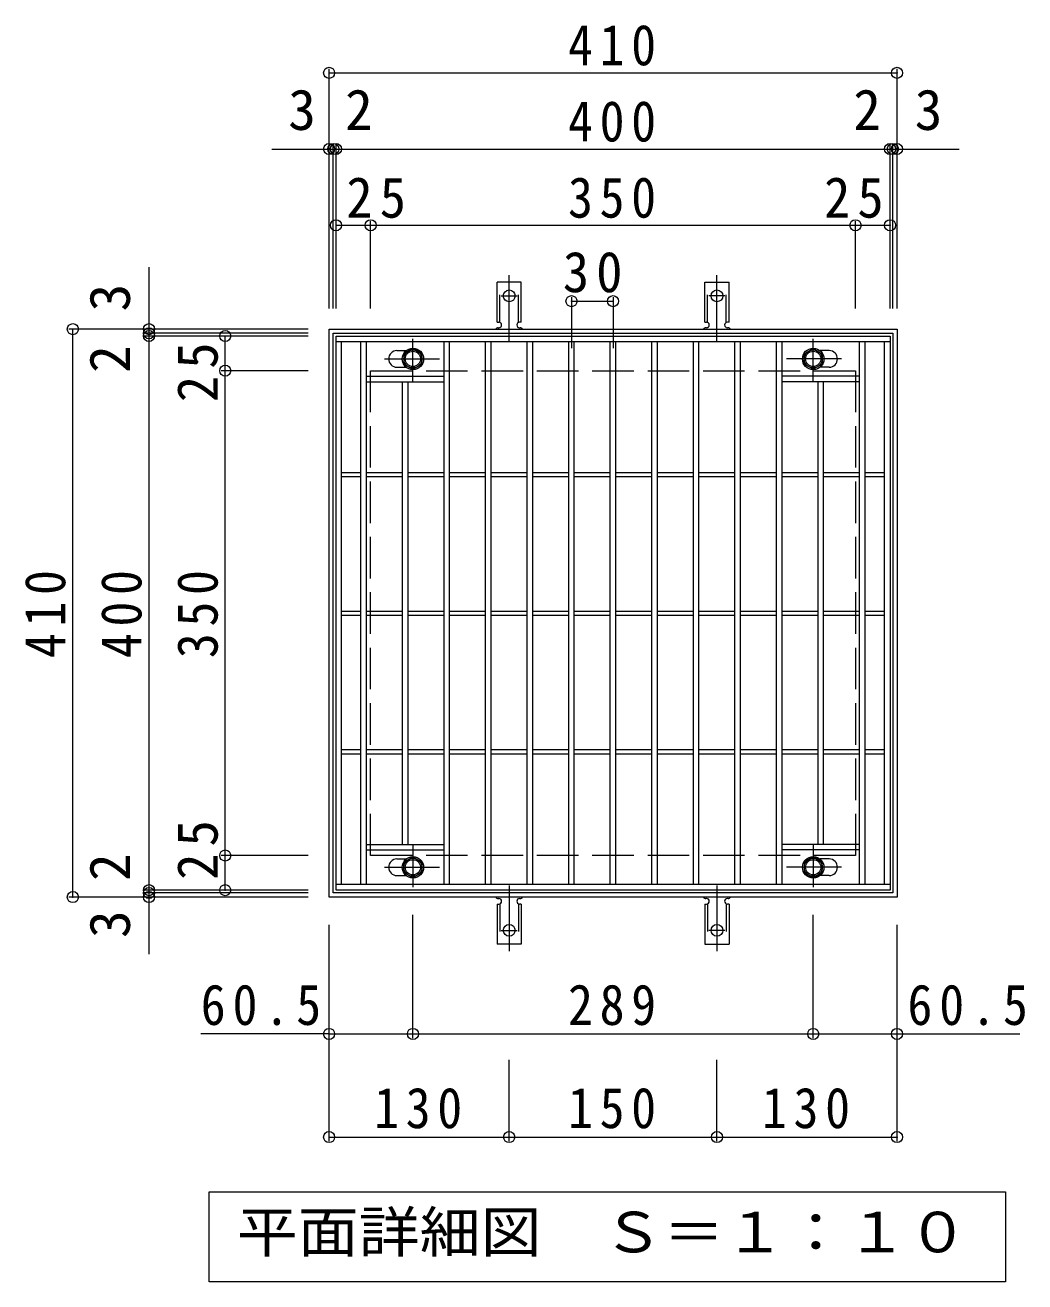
# Model space of a CAD drawing. Units: millimetres at full size, sheet at 1:10; some dimension numbers follow another scale. Extents: x -1436 to 1795, y -1374 to 1291.
# Drawn here: x -402 to 319, y 384 to 1291 of the extents above; entities that cross this region are included whole.
import ezdxf
from ezdxf.enums import TextEntityAlignment as Align

# ---------------------------------------------------------------- set-up
doc = ezdxf.new("R2010")
doc.units = ezdxf.units.MM
doc.header["$LTSCALE"] = 10
doc.header["$PDMODE"] = 32
doc.header["$PDSIZE"] = 8
for name, pattern in [('CHAIN1', [8, 5, -1, 1, -1]), ('CHAIN2', [12, 9, -1, 1, -1]), ('DASHED2', [3, 2, -1]), ('DASHED3', [4, 3, -1])]:
    doc.linetypes.add(name, pattern=pattern)
for name, color, linetype, lineweight in [('C-1', 2, 'Continuous', 9), ('C-2', 3, 'Continuous', 9), ('C-4', 7, 'Continuous', 9), ('C-5', 7, 'Continuous', 9), ('C-8', 4, 'Continuous', 9), ('C-A', 3, 'Continuous', 9)]:
    doc.layers.add(name, color=color, linetype=linetype, lineweight=lineweight)
doc.styles.add('ＭＳ ゴシック', font='')
doc.styles.get('ＭＳ ゴシック').set_extended_font_data('MS Gothic')

msp = doc.modelspace()

# ---------------------------------------------------------------- linework, layer by layer
at = {"layer": 'C-1'}
for points in [[(-182.8, 661.88), (-182.8, 1071.88), (227.2, 1071.88), (227.2, 661.88)], [(-179.8, 664.88), (-179.8, 1068.88), (224.2, 1068.88), (224.2, 664.88)]]:
    msp.add_lwpolyline(points, close=True, dxfattribs=at)
at = {"layer": 'C-1', "linetype": 'DASHED3'}
msp.add_lwpolyline([(-152.8, 691.88), (-152.8, 1041.88), (197.2, 1041.88), (197.2, 691.88)], close=True, dxfattribs=at)
at = {"layer": 'C-2'}
for p, q in [((-177.8, 1062.88), (222.2, 1062.88)), ((-173.8, 670.88), (-173.8, 1062.88)), ((-159.8, 670.88), (-159.8, 1062.88)), ((-155.8, 670.88), (-155.8, 1062.88)), ((-99.8, 670.88), (-99.8, 1062.88)), ((-95.8, 670.88), (-95.8, 1062.88)), ((-69.8, 670.88), (-69.8, 1062.88)), ((-65.8, 670.88), (-65.8, 1062.88)), ((-39.8, 670.88), (-39.8, 1062.88)), ((-35.8, 670.88), (-35.8, 1062.88)), ((-9.8, 670.88), (-9.8, 1062.88)), ((-5.8, 670.88), (-5.8, 1062.88)), ((20.2, 670.88), (20.2, 1062.88)), ((24.2, 670.88), (24.2, 1062.88)), ((50.2, 670.88), (50.2, 1062.88)), ((54.2, 670.88), (54.2, 1062.88)), ((80.2, 670.88), (80.2, 1062.88)), ((84.2, 670.88), (84.2, 1062.88)), ((110.2, 670.88), (110.2, 1062.88)), ((114.2, 670.88), (114.2, 1062.88)), ((140.2, 670.88), (140.2, 1062.88)), ((144.2, 670.88), (144.2, 1062.88)), ((200.2, 670.88), (200.2, 1062.88)), ((204.2, 670.88), (204.2, 1062.88)), ((218.2, 670.88), (218.2, 1062.88)), ((-133.8, 1056.38), (-127.21, 1056.38)), ((178.2, 1056.38), (171.6, 1056.38)), ((-133.8, 1044.38), (-127.21, 1044.38)), ((178.2, 1044.38), (171.6, 1044.38)), ((-155.8, 1037.88), (-99.8, 1037.88)), ((200.2, 1037.88), (144.2, 1037.88)), ((-155.8, 1033.88), (-99.8, 1033.88)), ((-129.8, 699.88), (-129.8, 1033.88)), ((-125.8, 699.88), (-125.8, 1033.88)), ((200.2, 1033.88), (144.2, 1033.88)), ((170.2, 699.88), (170.2, 1033.88)), ((174.2, 699.88), (174.2, 1033.88)), ((-173.8, 968.38), (-159.8, 968.38)), ((-173.8, 965.38), (-159.8, 965.38)), ((-155.8, 968.38), (-129.8, 968.38)), ((-155.8, 965.38), (-129.8, 965.38)), ((-125.8, 968.38), (-99.8, 968.38)), ((-125.8, 965.38), (-99.8, 965.38)), ((-95.8, 968.38), (-69.8, 968.38)), ((-95.8, 965.38), (-69.8, 965.38)), ((-65.8, 968.38), (-39.8, 968.38)), ((-65.8, 965.38), (-39.8, 965.38)), ((-35.8, 968.38), (-9.8, 968.38)), ((-35.8, 965.38), (-9.8, 965.38)), ((-5.8, 968.38), (20.2, 968.38)), ((-5.8, 965.38), (20.2, 965.38)), ((24.2, 968.38), (50.2, 968.38)), ((24.2, 965.38), (50.2, 965.38)), ((54.2, 968.38), (80.2, 968.38)), ((54.2, 965.38), (80.2, 965.38)), ((84.2, 968.38), (110.2, 968.38)), ((84.2, 965.38), (110.2, 965.38)), ((114.2, 968.38), (140.2, 968.38)), ((114.2, 965.38), (140.2, 965.38)), ((144.2, 968.38), (170.2, 968.38)), ((144.2, 965.38), (170.2, 965.38)), ((174.2, 968.38), (200.2, 968.38)), ((174.2, 965.38), (200.2, 965.38)), ((204.2, 968.38), (218.2, 968.38)), ((204.2, 965.38), (218.2, 965.38)), ((-173.8, 868.38), (-159.8, 868.38)), ((-173.8, 865.38), (-159.8, 865.38)), ((-155.8, 868.38), (-129.8, 868.38)), ((-155.8, 865.38), (-129.8, 865.38)), ((-125.8, 868.38), (-99.8, 868.38)), ((-125.8, 865.38), (-99.8, 865.38)), ((-95.8, 868.38), (-69.8, 868.38)), ((-95.8, 865.38), (-69.8, 865.38)), ((-65.8, 868.38), (-39.8, 868.38)), ((-65.8, 865.38), (-39.8, 865.38)), ((-35.8, 868.38), (-9.8, 868.38)), ((-35.8, 865.38), (-9.8, 865.38)), ((-5.8, 868.38), (20.2, 868.38)), ((-5.8, 865.38), (20.2, 865.38)), ((24.2, 868.38), (50.2, 868.38)), ((24.2, 865.38), (50.2, 865.38)), ((54.2, 868.38), (80.2, 868.38)), ((54.2, 865.38), (80.2, 865.38)), ((84.2, 868.38), (110.2, 868.38)), ((84.2, 865.38), (110.2, 865.38)), ((114.2, 868.38), (140.2, 868.38)), ((114.2, 865.38), (140.2, 865.38)), ((144.2, 868.38), (170.2, 868.38)), ((144.2, 865.38), (170.2, 865.38)), ((174.2, 868.38), (200.2, 868.38)), ((174.2, 865.38), (200.2, 865.38)), ((204.2, 868.38), (218.2, 868.38)), ((204.2, 865.38), (218.2, 865.38)), ((-173.8, 768.38), (-159.8, 768.38)), ((-173.8, 765.38), (-159.8, 765.38)), ((-155.8, 768.38), (-129.8, 768.38)), ((-155.8, 765.38), (-129.8, 765.38)), ((-125.8, 768.38), (-99.8, 768.38)), ((-125.8, 765.38), (-99.8, 765.38)), ((-95.8, 768.38), (-69.8, 768.38)), ((-95.8, 765.38), (-69.8, 765.38)), ((-65.8, 768.38), (-39.8, 768.38)), ((-65.8, 765.38), (-39.8, 765.38)), ((-35.8, 768.38), (-9.8, 768.38)), ((-35.8, 765.38), (-9.8, 765.38)), ((-5.8, 768.38), (20.2, 768.38)), ((-5.8, 765.38), (20.2, 765.38)), ((24.2, 768.38), (50.2, 768.38)), ((24.2, 765.38), (50.2, 765.38)), ((54.2, 768.38), (80.2, 768.38)), ((54.2, 765.38), (80.2, 765.38)), ((84.2, 768.38), (110.2, 768.38)), ((84.2, 765.38), (110.2, 765.38)), ((114.2, 768.38), (140.2, 768.38)), ((114.2, 765.38), (140.2, 765.38)), ((144.2, 768.38), (170.2, 768.38)), ((144.2, 765.38), (170.2, 765.38)), ((174.2, 768.38), (200.2, 768.38)), ((174.2, 765.38), (200.2, 765.38)), ((204.2, 768.38), (218.2, 768.38)), ((204.2, 765.38), (218.2, 765.38)), ((-155.8, 699.88), (-99.8, 699.88)), ((200.2, 699.88), (144.2, 699.88)), ((-155.8, 695.88), (-99.8, 695.88)), ((200.2, 695.88), (144.2, 695.88)), ((-133.8, 689.38), (-127.21, 689.38)), ((178.2, 689.38), (171.6, 689.38)), ((-133.8, 677.38), (-127.21, 677.38)), ((178.2, 677.38), (171.6, 677.38)), ((222.2, 670.88), (-177.8, 670.88))]:
    msp.add_line(p, q, dxfattribs=at)
msp.add_lwpolyline([(-177.8, 666.88), (-177.8, 1066.88), (222.2, 1066.88), (222.2, 666.88)], close=True, dxfattribs=at)
for centre, start, end in [((-133.8, 1050.38), 90, 270), ((178.2, 1050.38), 270, 90), ((-133.8, 683.38), 90, 270), ((178.2, 683.38), 270, 90)]:
    msp.add_arc(centre, 6, start, end, dxfattribs=at)
at = {"layer": 'C-4'}
for p, q in [((-182.8, 1086.88), (-182.8, 1259.88)), ((-182.8, 1256.88), (227.2, 1256.88)), ((227.2, 1086.88), (227.2, 1259.88)), ((-224.12, 1201.88), (271.95, 1201.88)), ((-179.8, 1086.88), (-179.8, 1204.88)), ((-177.8, 1086.88), (-177.8, 1204.88)), ((222.2, 1086.88), (222.2, 1204.88)), ((224.2, 1086.88), (224.2, 1204.88)), ((-177.8, 1146.88), (222.2, 1146.88)), ((-152.8, 1086.88), (-152.8, 1149.88)), ((197.2, 1086.88), (197.2, 1149.88)), ((-312.8, 620.56), (-312.8, 1116.63)), ((-7.8, 1095.07), (-7.8, 1058.03)), ((-7.8, 1092.07), (22.2, 1092.07)), ((22.2, 1095.07), (22.2, 1058.03)), ((-197.8, 1071.88), (-370.8, 1071.88)), ((-367.8, 661.88), (-367.8, 1071.88)), ((-197.8, 1068.88), (-315.8, 1068.88)), ((-197.8, 1066.88), (-315.8, 1066.88)), ((-257.8, 666.88), (-257.8, 1066.88)), ((-197.8, 1041.88), (-260.8, 1041.88)), ((-197.8, 691.88), (-260.8, 691.88)), ((-197.8, 666.88), (-315.8, 666.88)), ((-197.8, 664.88), (-315.8, 664.88)), ((-197.8, 661.88), (-370.8, 661.88)), ((-122.3, 560.11), (-122.3, 649)), ((166.7, 560.11), (166.7, 649)), ((-182.8, 485.62), (-182.8, 641.88)), ((227.2, 485.62), (227.2, 641.88)), ((-182.8, 563.11), (-275.48, 563.11)), ((-182.8, 563.11), (-122.3, 563.11)), ((-122.3, 563.11), (166.7, 563.11)), ((166.7, 563.11), (227.2, 563.11)), ((227.2, 563.11), (315.75, 563.11)), ((-52.8, 485.62), (-52.8, 544.33)), ((97.2, 485.62), (97.2, 544.33)), ((-182.8, 488.62), (-52.8, 488.62)), ((-52.8, 488.62), (97.2, 488.62)), ((97.2, 488.62), (227.2, 488.62))]:
    msp.add_line(p, q, dxfattribs=at)
for p in [(-182.8, 1256.88), (227.2, 1256.88), (-182.8, 1201.88), (-179.8, 1201.88), (-177.8, 1201.88), (222.2, 1201.88), (224.2, 1201.88), (227.2, 1201.88), (-177.8, 1146.88), (-152.8, 1146.88), (197.2, 1146.88), (222.2, 1146.88), (-7.8, 1092.07), (22.2, 1092.07), (-367.8, 1071.88), (-312.8, 1071.88), (-312.8, 1068.88), (-312.8, 1066.88), (-257.8, 1066.88), (-257.8, 1041.88), (-257.8, 691.88), (-367.8, 661.88), (-312.8, 666.88), (-312.8, 664.88), (-312.8, 661.88), (-257.8, 666.88), (-182.8, 563.11), (-122.3, 563.11), (166.7, 563.11), (227.2, 563.11), (-182.8, 488.62), (-52.8, 488.62), (97.2, 488.62), (227.2, 488.62)]:
    msp.add_point(p, dxfattribs=at)
at = {"layer": 'C-5'}
msp.add_lwpolyline([(-269.47, 384.12), (-269.47, 449.11), (305.53, 449.11), (305.53, 384.12)], close=True, dxfattribs=at)
at = {"layer": 'C-8', "linetype": 'CHAIN1'}
for p, q in [((-122.3, 1034.41), (-122.3, 1064.76)), ((166.7, 1034.41), (166.7, 1064.76)), ((-142.77, 1050.38), (-103.08, 1050.38)), ((187.17, 1050.38), (147.48, 1050.38)), ((-122.3, 699.35), (-122.3, 669)), ((166.7, 699.35), (166.7, 669)), ((-142.77, 683.38), (-103.08, 683.38)), ((187.17, 683.38), (147.48, 683.38))]:
    msp.add_line(p, q, dxfattribs=at)
at = {"layer": 'C-8'}
for points in [[(-115.8, 1046.63), (-115.8, 1054.13), (-122.3, 1057.89), (-128.8, 1054.13), (-128.8, 1046.63), (-122.3, 1042.87)], [(160.2, 1046.63), (160.2, 1054.13), (166.7, 1057.89), (173.2, 1054.13), (173.2, 1046.63), (166.7, 1042.87)], [(-115.8, 687.13), (-115.8, 679.63), (-122.3, 675.87), (-128.8, 679.63), (-128.8, 687.13), (-122.3, 690.89)], [(160.2, 687.13), (160.2, 679.63), (166.7, 675.87), (173.2, 679.63), (173.2, 687.13), (166.7, 690.89)]]:
    msp.add_lwpolyline(points, close=True, dxfattribs=at)
for centre, radius in [((-122.3, 1050.38), 7.75), ((-122.3, 1050.38), 6.5), ((-122.3, 1050.38), 5.5), ((166.7, 1050.38), 7.75), ((166.7, 1050.38), 6.5), ((166.7, 1050.38), 5.5), ((-122.3, 683.38), 7.75), ((-122.3, 683.38), 6.5), ((166.7, 683.38), 7.75), ((166.7, 683.38), 6.5), ((-122.3, 683.38), 5.5), ((166.7, 683.38), 5.5)]:
    msp.add_circle(centre, radius, dxfattribs=at)
at = {"layer": 'C-A', "color": 7, "linetype": 'CHAIN2'}
for p, q in [((-52.8, 1063.41), (-52.8, 1110.81)), ((97.2, 1063.41), (97.2, 1110.81)), ((-58.58, 1095.88), (-47.03, 1095.88)), ((102.97, 1095.88), (91.42, 1095.88)), ((-52.8, 670.35), (-52.8, 622.95)), ((97.2, 670.35), (97.2, 622.95)), ((-58.58, 637.88), (-47.03, 637.88)), ((102.97, 637.88), (91.42, 637.88))]:
    msp.add_line(p, q, dxfattribs=at)
at = {"layer": 'C-A'}
for p, q in [((-61.55, 1076.88), (-61.55, 1105.88)), ((-44.05, 1105.88), (-61.55, 1105.88)), ((-44.05, 1076.88), (-44.05, 1105.88)), ((88.45, 1076.88), (88.45, 1105.88)), ((88.45, 1105.88), (105.95, 1105.88)), ((105.95, 1076.88), (105.95, 1105.88)), ((-61.55, 1076.88), (-60.3, 1076.88)), ((-60.8, 1072.88), (-60.3, 1072.88)), ((-45.31, 1072.88), (-44.79, 1072.88)), ((-44.05, 1076.88), (-45.3, 1076.88)), ((88.45, 1076.88), (89.7, 1076.88)), ((89.7, 1072.88), (89.19, 1072.88)), ((105.95, 1076.88), (104.7, 1076.88)), ((105.2, 1072.88), (104.7, 1072.88)), ((-61.55, 656.88), (-60.3, 656.88)), ((-61.55, 656.88), (-61.55, 627.88)), ((-60.8, 660.88), (-60.3, 660.88)), ((-45.31, 660.88), (-44.79, 660.88)), ((-44.05, 656.88), (-45.3, 656.88)), ((-44.05, 656.88), (-44.05, 627.88)), ((88.45, 656.88), (89.7, 656.88)), ((88.45, 656.88), (88.45, 627.88)), ((89.7, 660.88), (89.19, 660.88)), ((105.2, 660.88), (104.7, 660.88)), ((105.95, 656.88), (104.7, 656.88)), ((105.95, 656.88), (105.95, 627.88)), ((-44.05, 627.88), (-61.55, 627.88)), ((88.45, 627.88), (105.95, 627.88))]:
    msp.add_line(p, q, dxfattribs=at)
at = {"layer": 'C-A', "linetype": 'DASHED2'}
for p, q in [((-59.55, 1076.73), (-59.55, 1105.88)), ((-46.05, 1076.73), (-46.05, 1105.88)), ((90.45, 1076.73), (90.45, 1105.88)), ((103.95, 1076.73), (103.95, 1105.88)), ((-59.55, 657.03), (-59.55, 627.88)), ((-46.05, 657.03), (-46.05, 627.88)), ((90.45, 657.03), (90.45, 627.88)), ((103.95, 657.03), (103.95, 627.88))]:
    msp.add_line(p, q, dxfattribs=at)
at = {"layer": 'C-A'}
for centre in [(-52.8, 1095.88), (97.2, 1095.88), (-52.8, 637.88), (97.2, 637.88)]:
    msp.add_circle(centre, 4.25, dxfattribs=at)
for centre, start, end in [((-60.8, 1070.88), 90.27596, 150.00047), ((-60.3, 1074.88), 270, 90), ((-45.3, 1074.88), 90, 269.8667), ((-44.8, 1070.88), 29.99927, 89.75836), ((89.2, 1070.88), 90.24164, 150.00073), ((89.7, 1074.88), 270.1333, 90), ((104.7, 1074.88), 90, 270), ((105.2, 1070.88), 29.99953, 89.72404), ((-60.8, 662.88), 209.99953, 269.72404), ((-60.3, 658.88), 270, 90), ((-45.3, 658.88), 90.1333, 270), ((-44.8, 662.88), 270.24164, 330.00073), ((89.2, 662.88), 209.99927, 269.75836), ((89.7, 658.88), 270, 89.8667), ((104.7, 658.88), 90, 270), ((105.2, 662.88), 270.27596, 330.00047)]:
    msp.add_arc(centre, 2, start, end, dxfattribs=at)

# ---------------------------------------------------------------- texts
at = {"layer": 'C-4', "color": 2, "style": 'ＭＳ ゴシック'}
for s, p in [('3', (-212.32, 1206.88)), ('2', (-171.23, 1206.88)), ('2', (195.63, 1206.88)), ('3', (239.97, 1206.88))]:
    msp.add_text(s, height=29.33, dxfattribs=at).set_placement(p, align=Align.BOTTOM_LEFT)
for s, p in [('3', (-317.8, 1084.65)), ('2', (-317.8, 1040.31)), ('2', (-317.8, 673.45)), ('3', (-317.8, 632.36))]:
    msp.add_text(s, height=29.33, rotation=90, dxfattribs=at).set_placement(p, align=Align.BOTTOM_LEFT)
at = {"layer": 'C-4', "color": 2, "char_height": 29.33, "attachment_point": 7, "style": 'ＭＳ ゴシック'}
for s, insert in [('\\T1.27;\\W0.9;410', (-10.3, 1261.88)), ('\\T1.27;\\W0.9;400', (-10.3, 1206.88)), ('\\T1.27;\\W0.95;25', (-170.34, 1151.88)), ('\\T1.27;\\W0.9;350', (-10.3, 1151.88)), ('\\T1.27;\\W0.95;25', (174.52, 1151.88)), ('\\T1.27;\\W0.95;30', (-14.05, 1098.07)), ('\\T1.28;\\W0.9;60.5', (-275.47, 569.11)), ('\\T1.27;\\W0.9;289', (-10.3, 569.11)), ('\\T1.28;\\W0.9;60.5', (234.74, 569.11)), ('\\T1.27;\\W0.9;130', (-150.3, 494.62)), ('\\T1.27;\\W0.9;150', (-10.3, 494.62)), ('\\T1.27;\\W0.9;130', (129.7, 494.62))]:
    msp.add_mtext(s, dxfattribs=dict(at, insert=insert))
at = {"layer": 'C-4', "color": 2, "char_height": 29.33, "attachment_point": 7, "rotation": 90, "style": 'ＭＳ ゴシック'}
for s, insert in [('\\T1.27;\\W0.95;25', (-262.8, 1019.2)), ('\\T1.27;\\W0.9;410', (-372.8, 834.38)), ('\\T1.27;\\W0.9;400', (-317.8, 834.38)), ('\\T1.27;\\W0.9;350', (-262.8, 834.38)), ('\\T1.27;\\W0.95;25', (-262.8, 674.34))]:
    msp.add_mtext(s, dxfattribs=dict(at, insert=insert))
at = {"layer": 'C-5', "color": 2, "style": 'ＭＳ ゴシック', "width": 1.1}
msp.add_text('平面詳細図\u3000Ｓ＝１：１０', height=29.33, dxfattribs=at).set_placement((-249.47, 396.62), align=Align.BOTTOM_LEFT)

doc.saveas('drawing.dxf')
